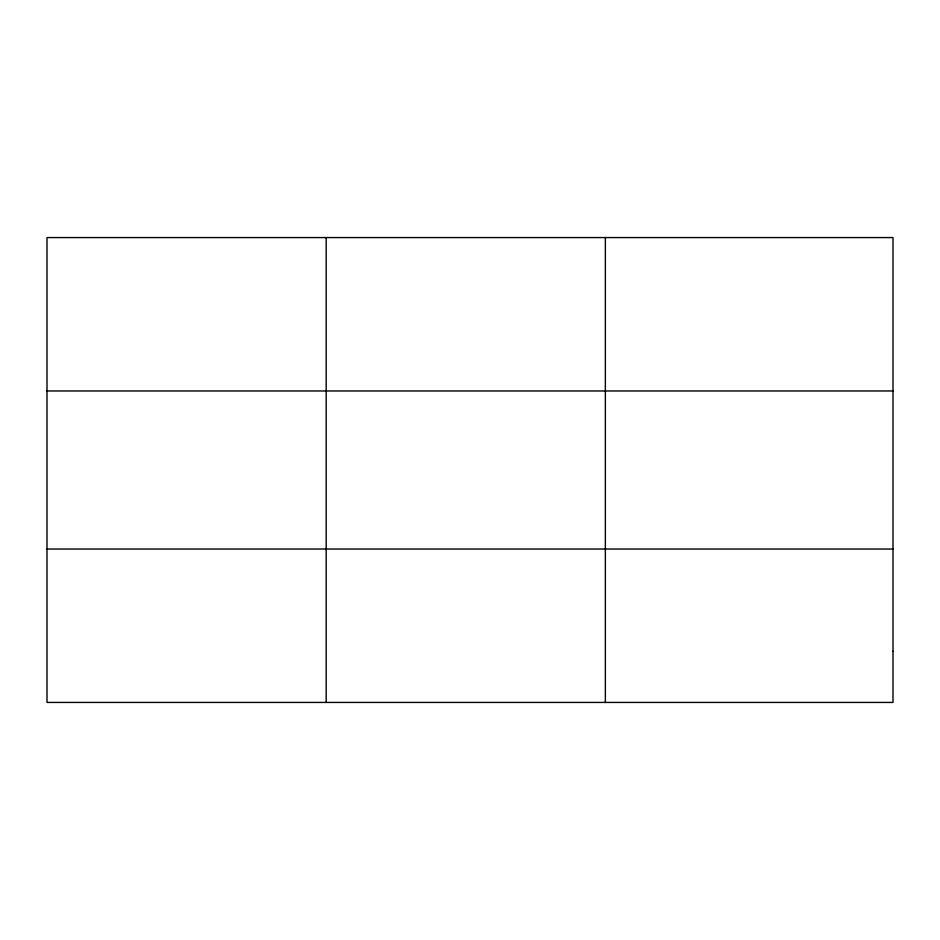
<?xml version="1.0" encoding="UTF-8"?>
<svg xmlns="http://www.w3.org/2000/svg" width="940" height="940" viewBox="0 0 940 940"><rect width="100%" height="100%" fill="white"/><g stroke="black" fill="none" stroke-linecap="round" stroke-linejoin="round"><path stroke-width="1.41" d="M326.18 702.427L326.18 237.573M605.36 702.427L605.36 237.573M47 390.97L893 390.97M47 549.03L893 549.03M893 651.303L893 702.427L47 702.427L47 237.573L893 237.573L893 651.303"/></g></svg>
